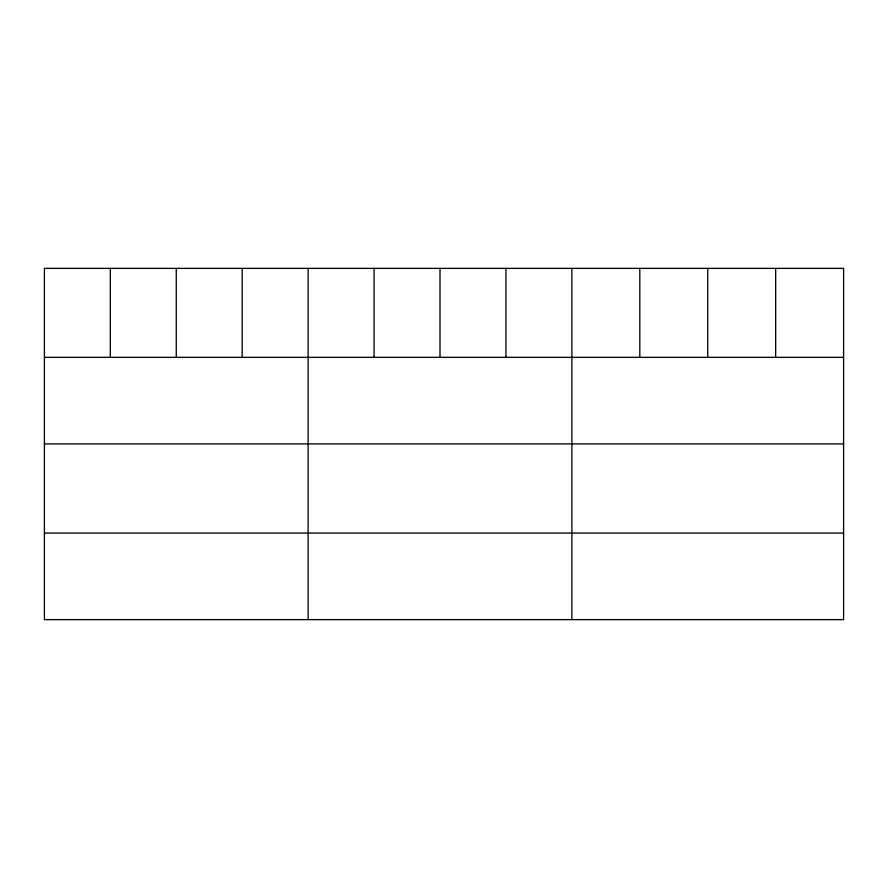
<?xml version="1.0" encoding="UTF-8"?>
<svg xmlns="http://www.w3.org/2000/svg" width="888" height="888" viewBox="0 0 888 888"><rect width="100%" height="100%" fill="white"/><g stroke="black" fill="none" stroke-linecap="round" stroke-linejoin="round"><path stroke-width="1.33" d="M44.4 357.353L843.6 357.353M44.4 443.9L843.6 443.9M44.4 533.078L843.6 533.078M775.668 268.376L775.668 357.353M707.736 268.376L707.736 357.353M639.804 268.376L639.804 357.353M571.872 268.376L571.872 619.624M505.938 268.376L505.938 357.353M440.004 268.376L440.004 357.353M374.07 268.376L374.07 357.353M308.136 268.376L308.136 619.624M242.202 268.376L242.202 357.353M176.268 268.376L176.268 357.353M110.334 268.376L110.334 357.353M843.6 268.376L44.4 268.376L44.4 619.624L843.6 619.624L843.6 268.376"/></g></svg>
